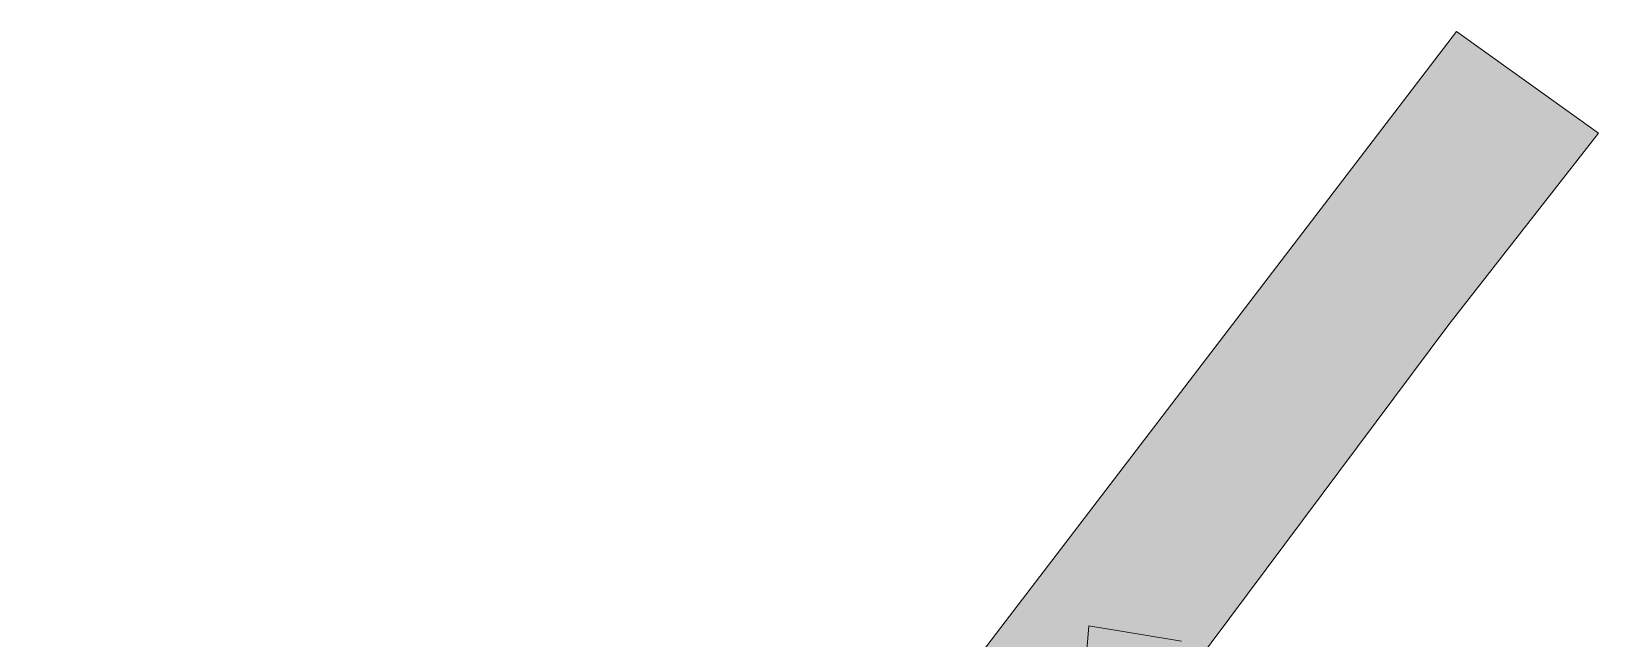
# Model space of a CAD drawing. Header units: metres. Extents: x 478603 to 489313, y 4282657 to 4289463.
# Drawn here: x 480372 to 481278, y 4288675 to 4289026 of the extents above; entities that cross this region are included whole.
import ezdxf

# ---------------------------------------------------------------- set-up
doc = ezdxf.new("R2010")
doc.units = ezdxf.units.M
doc.layers.add('EYLUL_REV', color=8, linetype='Continuous', lineweight=0)
doc.layers.add('REVIZE_ONERI_KAM_SNR', color=9, linetype='Continuous', lineweight=0)

msp = doc.modelspace()

# ---------------------------------------------------------------- hatches: boundary and pattern name
at = {"layer": 'REVIZE_ONERI_KAM_SNR'}
msp.add_hatch(color=256, dxfattribs=at).paths.add_polyline_path([(480391.37, 4287736.67), (479958.38, 4287021.55), (479846.66, 4286823.22), (479817.89, 4286807.32), (479678.54, 4286593.14), (479667.02, 4286563.36), (479171.87, 4285664.49), (479060.05, 4285423.5), (478955.18, 4285211.94), (478971.57, 4285181.44), (478973.58, 4285138.06), (478896.83, 4284994.41), (478884.26, 4284953.22), (478871.38, 4284822.15), (478829.64, 4284818.29), (478829.64, 4284859.4), (478806.79, 4284865.48), (478716.87, 4284674.35), (478705.55, 4284645.23), (478602.86, 4284697.15), (478665.09, 4284834.56), (478661.84, 4284859.59), (478721.27, 4284982.03), (478734.09, 4284989.86), (478857.78, 4285241.35), (478838.86, 4285277.85), (478831.67, 4285382.6), (478866.61, 4285387.39), (478882.65, 4285289.09), (479341.44, 4286225.89), (479492.42, 4286515.34), (479668.69, 4286852.71), (479834.72, 4287134.36), (480316.15, 4287820.51), (480353.75, 4287856.55), (480321.39, 4287969.42), (480358.64, 4287985.06), (480384.47, 4287906.35), (480463.86, 4288018.44), (480598.66, 4288207.44), (480775.09, 4288481.28), (480856.22, 4288581.77), (481195.87, 4289025.92), (481277.92, 4288967.09), (481191.32, 4288856.62), (480684.78, 4288177.97), (480420.91, 4287781.11), (480447.15, 4287667.53), (480456.56, 4287584.46), (480422.31, 4287581.55), (480417.61, 4287623.09), (480404.49, 4287679.88)])

# ---------------------------------------------------------------- linework, layer by layer
at = {"layer": 'EYLUL_REV'}
msp.add_polyline3d([(481036.93, 4288673.63, 0), (480983.32, 4288682.55, 0), (480980.83, 4288652.06, 774.71)], dxfattribs=at)
at = {"layer": 'REVIZE_ONERI_KAM_SNR'}
msp.add_polyline3d([(480384.47, 4287906.35, 0), (480463.86, 4288018.44, 0), (480598.66, 4288207.44, 0), (480775.09, 4288481.28, 0), (480856.22, 4288581.77, 0), (481195.87, 4289025.92, 0), (481277.92, 4288967.09, 0), (481191.32, 4288856.62, 0), (480684.78, 4288177.97, 0), (480420.91, 4287781.11, 0)], dxfattribs=at)
msp.add_polyline3d([(480384.47, 4287906.35, 0), (480463.86, 4288018.44, 0), (480598.66, 4288207.44, 0), (480775.09, 4288481.28, 0), (480856.22, 4288581.77, 0), (481195.87, 4289025.92, 0), (481277.92, 4288967.09, 0), (481191.32, 4288856.62, 0), (480684.78, 4288177.97, 0), (480420.91, 4287781.11, 0)], dxfattribs=at)
msp.add_polyline3d([(480384.47, 4287906.35, 0), (480463.86, 4288018.44, 0), (480598.66, 4288207.44, 0), (480775.09, 4288481.28, 0), (480856.22, 4288581.77, 0), (481195.87, 4289025.92, 0), (481277.92, 4288967.09, 0), (481191.32, 4288856.62, 0), (480684.78, 4288177.97, 0), (480420.91, 4287781.11, 0)], dxfattribs=at)

doc.saveas('drawing.dxf')
